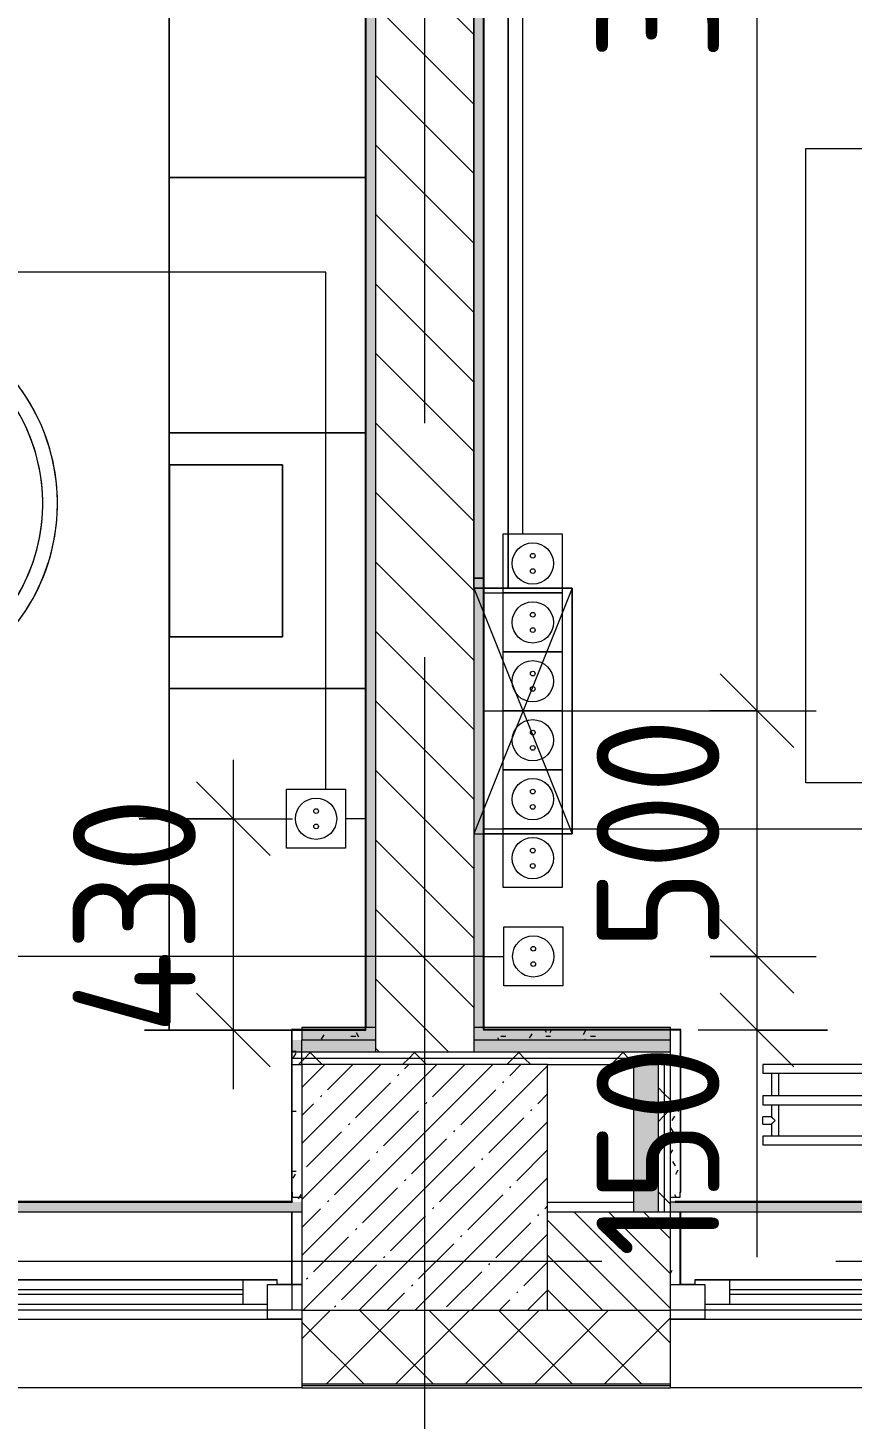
# Model space of a CAD drawing. Header units: millimetres. Extents: x 35147 to 231677, y -8553 to 29000.
# Drawn here: x 55852 to 57530, y -322 to 2509 of the extents above; entities that cross this region are included whole.
import ezdxf

# ---------------------------------------------------------------- set-up
doc = ezdxf.new("R2010")
doc.units = ezdxf.units.MM
doc.linetypes.add('Осевая', pattern=[3175, 635, -476.25, 1587.5, -476.25])
for name, color, linetype, lineweight in [('A-ANNO-DIMS', 7, 'Continuous', 9), ('A-ANNO-DIMS-100', 7, 'Continuous', 9), ('A-DETL-GENF', 7, 'Continuous', 9), ('A-GLAZ', 7, 'Continuous', 9), ('A-GLAZ-1', 7, 'Continuous', 13), ('A-WALL', 7, 'Continuous', 9), ('E-ELEC-FIXT-IDEN', 7, 'Continuous', 9), ('I-FURN', 7, 'Continuous', 9), ('I-WALL', 7, 'Continuous', 9), ('M-EQPM', 7, 'Continuous', 9), ('S-COLS', 7, 'Continuous', 9), ('Оси', 7, 'Continuous', 9), ('Оси-2', 7, 'Осевая', 9), ('Электрические приборы', 7, 'Continuous', 9)]:
    doc.layers.add(name, color=color, linetype=linetype, lineweight=lineweight)
for name, color, linetype, lineweight, true_color in [('A-WALL-1', 7, 'Continuous', 9, 0x3c3c3c), ('A-WALL-FNSH-1', 7, 'Continuous', 9, 0x3c3c3c), ('I-FURN-1', 7, 'Continuous', 9, 0xf0f0f0), ('Оси розеток', 7, 'Continuous', 9, 0xff1e23)]:
    doc.layers.add(name, color=color, linetype=linetype, lineweight=lineweight, true_color=true_color)
doc.styles.add('ISOCPEUR', font='isocpeur.ttf', dxfattribs={"width": 0.9, "height": 250})
doc.dimstyles.new('ISO-2_5_0_9К_БОЛЬШОЙ', dxfattribs={"dimscale": 304.8, "dimtxt": 248.995294, "dimasz": 0.492126, "dimexe": 0.393701, "dimexo": 0.984252, "dimgap": 0, "dimtad": 1, "dimdec": 0, "dimrnd": 10, "dimzin": 0, "dimdsep": 46, "dimtxsty": 'ISOCPEUR', "dimblk1": 'OBLIQUE', "dimblk2": 'OBLIQUE', "dimsah": 1, "dimcen": 0.09, "dimdle": 0.393701, "dimazin": 0, "dimtfac": 1, "dimtdec": 4, "dimtix": 1, "dimtmove": 0, "dimatfit": 3, "dimfxl": 1, "dimtvp": 1, "dimtolj": 1, "dimtzin": 0, "dimarcsym": 2})
doc.dimstyles.new('ISO-2_5_0_9К_БОЛЬШОЙ_1', dxfattribs={"dimscale": 304.8, "dimtxt": 248.995294, "dimasz": 0.492126, "dimexe": 0.393701, "dimexo": 0.984252, "dimgap": 0, "dimtad": 1, "dimdec": 0, "dimrnd": 10, "dimzin": 0, "dimdsep": 46, "dimtxsty": 'ISOCPEUR', "dimblk1": 'OBLIQUE', "dimblk2": 'OBLIQUE', "dimsah": 1, "dimcen": 0.09, "dimdle": 0.393701, "dimazin": 0, "dimtfac": 1, "dimtdec": 4, "dimtix": 1, "dimtmove": 2, "dimatfit": 3, "dimfxl": 1, "dimtvp": 1, "dimtolj": 1, "dimtzin": 0, "dimarcsym": 2})
doc.dimstyles.new('ISO-2_5_0_9К_БОЛЬШОЙ_2', dxfattribs={"dimscale": 304.8, "dimtxt": 248.995294, "dimasz": 0.492126, "dimexe": 0.393701, "dimexo": 0.984252, "dimgap": 0, "dimtad": 1, "dimdec": 0, "dimrnd": 10, "dimzin": 0, "dimdsep": 46, "dimtxsty": 'ISOCPEUR', "dimblk1": 'OBLIQUE', "dimblk2": 'OBLIQUE', "dimsah": 1, "dimcen": 0.09, "dimdle": 0.393701, "dimazin": 0, "dimtfac": 1, "dimtdec": 4, "dimtix": 1, "dimtmove": 1, "dimatfit": 3, "dimfxl": 1, "dimtvp": 1, "dimtolj": 1, "dimtzin": 0, "dimarcsym": 2})
pattern_1 = [(0, (0, 0), (121.92, 30.48), [10.058, -81.382, 10.058, -81.382, -487.68]), (0, (0, 0), (121.92, 30.48), [-182.88, 10.058, -172.822, 10.058, -81.382, -213.36]), (0, (0, 0), (121.92, 30.48), [-457.2, 10.058, -50.902, 10.058, -142.342]), (120, (45.72, 15.24), (-87.356454, 90.345817), [10.058, -81.382, 10.058, -81.382, -487.68]), (120, (45.72, 15.24), (-87.356454, 90.345817), [-182.88, 10.058, -172.822, 10.058, -81.382, -213.36]), (120, (45.72, 15.24), (-87.356454, 90.345817), [-457.2, 10.058, -50.902, 10.058, -142.342]), (240, (60.96, 76.2), (-34.563546, -120.825817), [10.058, -81.382, 10.058, -81.382, -487.68]), (240, (60.96, 76.2), (-34.563546, -120.825817), [-182.88, 10.058, -172.822, 10.058, -81.382, -213.36]), (240, (60.96, 76.2), (-34.563546, -120.825817), [-457.2, 10.058, -50.902, 10.058, -142.342])]
pattern_2 = [(45, (0, 0), (-106.066, 106.066), []), (135, (0, 0), (-106.066, -106.066), [])]

# ---------------------------------------------------------------- blocks, each defined once
blk = doc.blocks.new('BSC_Колонна _Прямоугольная - 500х500-V17-План размещения напольных электротехнических лючков и розеток 2 этажа в осях 12-23')
at = {"layer": 'S-COLS'}
h = blk.add_hatch(dxfattribs=at)
h.set_pattern_fill('FP_28', color=256, style=0, pattern_type=2)
h.set_pattern_definition([(45, (-56660, -150), (-57.02463, 57.02463), []), (45, (-56602.975, -150), (-57.02463, 57.02463), [100.806, -20.161, 3.353, -16.808])])
h.paths.add_polyline_path([(-250, -250), (250, -250), (250, 250), (-250, 250), (-250, 184.8)])
for p, q in [((250, 250), (-250, 250)), ((-250, 250), (-250, -250)), ((250, -250), (250, 250)), ((-250, -250), (250, -250))]:
    blk.add_line(p, q, dxfattribs=at)
blk = doc.blocks.new('120_Окно_СКБ_1Ст - 120_Окно_СКБ_1Ст 900х2500_h_-20664874-План размещения напольных электротехнических лючков и розеток 2 этажа в осях 12-23')
at = {"layer": 'A-GLAZ'}
for p, q in [((450, -57), (-450, -57)), ((-330, -107), (330, -107)), ((-430, -127), (-400, -127)), ((330, -117), (-330, -117)), ((400, -127), (430, -127))]:
    blk.add_line(p, q, dxfattribs=at)
at = {"layer": 'A-GLAZ-1'}
for p, q in [((-450, -127), (-450, -57)), ((-450, -57), (-380, -57)), ((-380, -57), (-380, -127)), ((380, -127), (380, -57)), ((380, -57), (450, -57)), ((450, -57), (450, -127)), ((380, -87), (-380, -87)), ((-380, -87), (-380, -127)), ((-330, -137), (-330, -87)), ((330, -137), (330, -87)), ((380, -127), (380, -87)), ((-380, -127), (-450, -127)), ((-380, -127), (-400, -127)), ((-400, -127), (-400, -137)), ((-400, -137), (400, -137)), ((400, -137), (-400, -137)), ((450, -127), (380, -127)), ((400, -127), (380, -127)), ((400, -137), (400, -127))]:
    blk.add_line(p, q, dxfattribs=at)
blk = doc.blocks.new('120_Окно_СКБ_2Ст - 120_Окно_СКБ_2Ст 3100х2500 _мал_ створка слева-2_-V23-План размещения напольных электротехнических лючков и розеток 2 этажа в осях 12-23')
at = {"layer": 'A-GLAZ'}
for p, q in [((1550, -57), (-1550, -57)), ((-1430, -107), (-770, -107)), ((-600, -107), (1430, -107)), ((-1550, -127), (-1500, -127)), ((-770, -117), (-1430, -117)), ((-700, -127), (-670, -127)), ((1430, -117), (-600, -117)), ((1500, -127), (1530, -127))]:
    blk.add_line(p, q, dxfattribs=at)
at = {"layer": 'A-GLAZ-1'}
for p, q in [((-1550, -127), (-1550, -57)), ((-1550, -57), (-1480, -57)), ((-1480, -57), (-1480, -127)), ((-720, -127), (-720, -57)), ((-720, -57), (-650, -57)), ((-650, -57), (-650, -127)), ((1480, -127), (1480, -57)), ((1480, -57), (1550, -57)), ((1550, -57), (1550, -127)), ((-720, -87), (-1480, -87)), ((-1480, -87), (-1480, -127)), ((-1430, -137), (-1430, -87)), ((-770, -137), (-770, -87)), ((-720, -127), (-720, -87)), ((1480, -87), (-650, -87)), ((-650, -87), (-650, -127)), ((-600, -137), (-600, -87)), ((1430, -137), (1430, -87)), ((1480, -127), (1480, -87)), ((-1480, -127), (-1550, -127)), ((-1480, -127), (-1500, -127)), ((-1500, -127), (-1500, -137)), ((-1500, -137), (-700, -137)), ((-700, -137), (-1500, -137)), ((-650, -127), (-720, -127)), ((-700, -127), (-720, -127)), ((-700, -137), (-700, -127)), ((-650, -127), (-670, -127)), ((-670, -127), (-670, -137)), ((-670, -137), (1500, -137)), ((1500, -137), (-670, -137)), ((1550, -127), (1480, -127)), ((1500, -127), (1480, -127)), ((1500, -137), (1500, -127))]:
    blk.add_line(p, q, dxfattribs=at)
blk = doc.blocks.new('ПУФ - 1_53-V100-План размещения напольных электротехнических лючков и розеток 2 этажа в осях 12-23')
at = {"layer": 'I-FURN-1'}
for radius, start, end in [(400, 360, 180), (400, 0, 150), (370, 360, 180), (370, 10.5882, 105.8824), (370, 105.8824, 137.6471), (370, 137.6471, 180), (400, 150, 180), (370, 0, 10.5882), (400, 180, 360), (370, 180, 211.7647), (370, 180, 232.9412), (370, 232.9412, 360), (370, 328.2353, 360), (400, 180, 360), (370, 211.7647, 222.3529), (370, 317.6471, 328.2353), (370, 222.3529, 232.9412), (370, 307.0588, 317.6471), (370, 232.9412, 264.7059), (370, 275.2941, 307.0588), (370, 264.7059, 275.2941)]:
    blk.add_arc((0, 0), radius, start, end, dxfattribs=at)
blk = doc.blocks.new('Шкаф параметрический - 1_5а-V104-План размещения напольных электротехнических лючков и розеток 2 этажа в осях 12-23')
at = {"layer": 'I-FURN-1'}
for p, q in [((0, 0), (500, 200)), ((0, 200), (500, 0)), ((500, 200), (0, 200)), ((0, 200), (0, 19.4)), ((0, 69.9), (0, 200)), ((0, 200), (500, 200)), ((500, 0), (500, 200)), ((500, 200), (500, 20)), ((0, 20), (0, 69.9)), ((0, 19.4), (0, 0)), ((0, 0), (500, 0))]:
    blk.add_line(p, q, dxfattribs=at)
blk = doc.blocks.new('Зеркало обычное - Доска-32858947-План размещения напольных электротехнических лючков и розеток 2 этажа в осях 12-23')
at = {"layer": 'I-FURN'}
h = blk.add_hatch(dxfattribs=at)
h.set_pattern_fill('FP_59', color=256, style=0, pattern_type=2)
h.set_pattern_definition([(45, (50, 50), (-199.9995, 0), [141.421, -141.421]), (45, (100, 50), (-199.9995, 0), [70.711, -212.132]), (45, (50, 100), (-199.9995, 0), [70.711, -212.132])])
h.paths.add_polyline_path([(-2005, 40), (2005, 40), (2005, 60), (-2005, 60)])
at = {"layer": 'I-FURN-1'}
for p, q in [((2025, 60), (-2025, 60)), ((-2025, 60), (-2025, 40)), ((2005, 60), (-2005, 60)), ((-2005, 60), (-2005, 40)), ((2005, 60), (-2005, 60)), ((-2005, 40), (-2005, 60)), ((-2025, 40), (2025, 40)), ((-2005, 40), (2005, 40)), ((-2005, 40), (2005, 40))]:
    blk.add_line(p, q, dxfattribs=at)
blk = doc.blocks.new('Блок Розеток и Выключателей - Блок Розеток и Выключателей_SK1-27362739-План размещения напольных электротехнических лючков и розеток 2 этажа в осях 12-23')
at = {"layer": 'A-DETL-GENF'}
for p, q in [((-60, -40), (60, -40)), ((-60, -160), (-60, -40)), ((60, -40), (60, -160)), ((60, -160), (-60, -160))]:
    blk.add_line(p, q, dxfattribs=at)
for centre, radius in [((0, -100), 42), ((-15.6, -100), 4.8), ((15.6, -100), 4.8)]:
    blk.add_circle(centre, radius, dxfattribs=at)
at = {"layer": 'Оси розеток'}
blk.add_line((0, 0), (0, -40), dxfattribs=at)
blk = doc.blocks.new('Блок Розеток и Выключателей - Блок Розеток и Выключателей_SK1-V149-План размещения напольных электротехнических лючков и розеток 2 этажа в осях 12-23')
at = {"layer": 'A-DETL-GENF'}
for p, q in [((-120, -40), (-10.3, -40)), ((-120, -160), (-120, -40)), ((-10.3, -40), (0, -40)), ((0, -40), (120, -40)), ((0, -160), (0, -40)), ((0, -40), (0, -160)), ((120, -40), (120, -160)), ((-10.3, -160), (-120, -160)), ((0, -160), (-10.3, -160)), ((120, -160), (0, -160))]:
    blk.add_line(p, q, dxfattribs=at)
for centre, radius in [((-60, -100), 42), ((60, -100), 42), ((-75.6, -100), 4.8), ((-44.4, -100), 4.8), ((44.4, -100), 4.8), ((75.6, -100), 4.8)]:
    blk.add_circle(centre, radius, dxfattribs=at)
at = {"layer": 'Оси розеток'}
blk.add_line((0, 0), (0, -40), dxfattribs=at)
blk = doc.blocks.new('Блок Розеток и Выключателей - Блок Розеток и Выключателей_SK1-27368977-План размещения напольных электротехнических лючков и розеток 2 этажа в осях 12-23')
at = {"layer": 'A-DETL-GENF'}
for p, q in [((-120, -40), (0, -40)), ((-120, -160), (-120, -40)), ((0, -40), (120, -40)), ((0, -160), (0, -40)), ((0, -40), (0, -160)), ((120, -40), (120, -160)), ((0, -160), (-120, -160)), ((120, -160), (0, -160))]:
    blk.add_line(p, q, dxfattribs=at)
for centre, radius in [((-60, -100), 42), ((60, -100), 42), ((-75.6, -100), 4.8), ((-44.4, -100), 4.8), ((44.4, -100), 4.8), ((75.6, -100), 4.8)]:
    blk.add_circle(centre, radius, dxfattribs=at)
at = {"layer": 'Оси розеток'}
blk.add_line((0, 0), (0, -40), dxfattribs=at)
blk = doc.blocks.new('Блок Розеток и Выключателей - Блок Розеток и Выключателей_SK1-V150-План размещения напольных электротехнических лючков и розеток 2 этажа в осях 12-23')
at = {"layer": 'A-DETL-GENF'}
for p, q in [((-120, -40), (0, -40)), ((-120, -160), (-120, -40)), ((0, -40), (10, -40)), ((0, -160), (0, -40)), ((0, -40), (0, -160)), ((10, -40), (120, -40)), ((120, -40), (120, -160)), ((0, -160), (-120, -160)), ((10, -160), (0, -160)), ((120, -160), (10, -160))]:
    blk.add_line(p, q, dxfattribs=at)
for centre, radius in [((-60, -100), 42), ((60, -100), 42), ((-75.6, -100), 4.8), ((-44.4, -100), 4.8), ((44.4, -100), 4.8), ((75.6, -100), 4.8)]:
    blk.add_circle(centre, radius, dxfattribs=at)
at = {"layer": 'Оси розеток'}
blk.add_line((0, 0), (0, -40), dxfattribs=at)
blk = doc.blocks.new('radiator_prado_classic_z_tip_30_po exemplyaru - Classic Z Тип 30-500-30677900-План размещения напольных электротехнических лючков и розеток 2 этажа в осях 12-23')
at = {"layer": 'M-EQPM'}
for p, q in [((0, 228), (0, 210)), ((700, 228), (0, 228)), ((700, 210), (700, 228)), ((0, 210), (700, 210)), ((17.5, 210), (17.5, 164)), ((32.5, 164), (32.5, 210)), ((667.5, 210), (667.5, 164)), ((682.5, 164), (682.5, 210)), ((700, 164), (0, 164)), ((0, 164), (0, 146)), ((0, 146), (700, 146)), ((17.5, 146), (17.5, 121.5)), ((32.5, 82), (32.5, 146)), ((667.5, 146), (667.5, 82)), ((682.5, 121.5), (682.5, 146)), ((700, 146), (700, 164)), ((17.5, 121.5), (0, 121.5)), ((17.5, 121.5), (0, 121.5)), ((0, 121.5), (0, 121.2)), ((0, 106.5), (0, 121.5)), ((0, 121.2), (0, 121.2)), ((700, 121.5), (682.5, 121.5)), ((700, 121.5), (682.5, 121.5)), ((700, 121.5), (700, 106.5)), ((700, 121.2), (700, 121.5)), ((700, 121.5), (700, 121.2)), ((700, 121.2), (700, 121.5)), ((0, 106.8), (0, 106.5)), ((0, 106.8), (0, 106.8)), ((0, 106.5), (17.5, 106.5)), ((0, 106.5), (17.5, 106.5)), ((17.5, 106.5), (17.5, 82)), ((682.5, 82), (682.5, 106.5)), ((682.5, 106.5), (700, 106.5)), ((682.5, 106.5), (700, 106.5)), ((700, 106.5), (700, 106.8)), ((700, 106.8), (700, 106.5)), ((700, 106.5), (700, 106.8)), ((700, 82), (0, 82)), ((0, 82), (0, 64)), ((700, 64), (0, 64)), ((700, 64), (700, 82))]:
    blk.add_line(p, q, dxfattribs=at)
for points, knots in [([(25, 114), (24.5, 114.5), (23.6, 115.4), (22.4, 116.6), (21.6, 117.4), (21.1, 117.9), (20.8, 118.2), (20.5, 118.5), (20.2, 118.8), (19.8, 119.1), (19.6, 119.4), (19.3, 119.7), (19, 120), (18.7, 120.3), (18.5, 120.5), (18.3, 120.7), (18.1, 120.9), (17.9, 121.1), (17.8, 121.2), (17.7, 121.3), (17.5, 121.5), (17.5, 121.5), (17.5, 121.5)], [0, 0, 0, 0, 0.142857, 0.285714, 0.357143, 0.392857, 0.428571, 0.464286, 0.5, 0.535714, 0.571429, 0.607143, 0.642857, 0.678571, 0.714286, 0.75, 0.785714, 0.821429, 0.857143, 0.892857, 0.928571, 1, 1, 1, 1]), ([(17.5, 106.5), (17.5, 106.5), (17.5, 106.5), (17.7, 106.7), (17.8, 106.8), (17.9, 106.9), (18.1, 107.1), (18.3, 107.3), (18.5, 107.5), (18.7, 107.7), (19, 108), (19.3, 108.3), (19.6, 108.6), (19.8, 108.9), (20.3, 109.3), (20.7, 109.7), (21.1, 110.1), (21.6, 110.6), (22.4, 111.4), (23.6, 112.6), (24.5, 113.5), (25, 114)], [0, 0, 0, 0, 0.071429, 0.107143, 0.142857, 0.178571, 0.214286, 0.25, 0.285714, 0.321429, 0.357143, 0.392857, 0.428571, 0.464286, 0.5, 0.571429, 0.607143, 0.642857, 0.714286, 0.857143, 1, 1, 1, 1]), ([(675, 114), (675.5, 114.5), (676.4, 115.4), (677.6, 116.6), (678.4, 117.4), (678.9, 117.9), (679.2, 118.2), (679.5, 118.5), (679.8, 118.8), (680.1, 119.2), (680.4, 119.4), (680.7, 119.7), (681, 120), (681.3, 120.3), (681.5, 120.5), (681.7, 120.7), (681.9, 120.9), (682.1, 121.1), (682.2, 121.2), (682.3, 121.3), (682.5, 121.5), (682.5, 121.5), (682.5, 121.5)], [0, 0, 0, 0, 0.142857, 0.285714, 0.357143, 0.392857, 0.428571, 0.464286, 0.5, 0.535714, 0.571429, 0.607143, 0.642857, 0.678571, 0.714286, 0.75, 0.785714, 0.821429, 0.857143, 0.892857, 0.928571, 1, 1, 1, 1]), ([(682.5, 106.5), (682.5, 106.5), (682.5, 106.5), (682.3, 106.7), (682.2, 106.8), (682.1, 106.9), (681.9, 107.1), (681.7, 107.3), (681.5, 107.5), (681.3, 107.7), (681, 108), (680.7, 108.3), (680.4, 108.6), (680.1, 108.8), (679.7, 109.3), (679.3, 109.7), (678.9, 110.1), (678.4, 110.6), (677.6, 111.4), (676.4, 112.6), (675.5, 113.5), (675, 114)], [0, 0, 0, 0, 0.071429, 0.107143, 0.142857, 0.178571, 0.214286, 0.25, 0.285714, 0.321429, 0.357143, 0.392857, 0.428571, 0.464286, 0.5, 0.571429, 0.607143, 0.642857, 0.714286, 0.857143, 1, 1, 1, 1])]:
    blk.add_open_spline(points, degree=3, knots=knots, dxfattribs=at)
blk = doc.blocks.new('шкаф 1_112 - шкаф 1_112-V188-План размещения напольных электротехнических лючков и розеток 2 этажа в осях 12-23')
at = {"layer": 'I-FURN-1'}
for p, q in [((-400, 6070), (-400, 0)), ((0, 5), (0, 6070)), ((-400, 2255), (-400, 1735)), ((-400, 1735), (-400, 2255)), ((0, 1735), (0, 2255)), ((0, 2255), (0, 1735)), ((0, 1735), (-400, 1735)), ((-400, 1735), (0, 1735)), ((0, 1735), (-400, 1735)), ((0, 1735), (-400, 1735)), ((-400, 1735), (-400, 1215)), ((-400, 1215), (-400, 1735)), ((-400, 1735), (0, 1735)), ((0, 1215), (0, 1735)), ((0, 1735), (0, 1215)), ((0, 1215), (-400, 1215)), ((0, 1215), (-400, 1215)), ((-400, 1215), (-400, 695)), ((-400, 695), (-400, 1215)), ((-400, 1215), (0, 1215)), ((-400, 1215), (0, 1215)), ((0, 1215), (-400, 1215)), ((0, 695), (0, 1215)), ((0, 1215), (0, 695)), ((0, 695), (-400, 695)), ((-400, 695), (0, 695)), ((0, 695), (-400, 695)), ((0, 695), (-400, 695)), ((-400, 695), (-400, 0)), ((-400, 0), (-400, 695)), ((-400, 695), (0, 695)), ((0, 0), (0, 695)), ((0, 695), (0, 5)), ((-400, 0), (-150, 0)), ((-400, 0), (0, 0)), ((-150, 0), (-400, 0)), ((-150, 0), (-130, 0)), ((-130, 0), (-150, 0))]:
    blk.add_line(p, q, dxfattribs=at)
blk = doc.blocks.new('DIMBLOCK39-План размещения напольных электротехнических лючков и розеток 2 этажа в осях 12-23')
at = {"layer": 'A-ANNO-DIMS-100'}
for p, q in [((56270.7, 350), (56270.7, 1020)), ((56079, 900), (56390.7, 900)), ((56270.7, 900), (56079, 900)), ((56090, 470), (56390.7, 470)), ((56270.7, 470), (56090, 470))]:
    blk.add_line(p, q, dxfattribs=at)
at = {"layer": 'A-ANNO-DIMS-100', "lineweight": 20}
for p, q in [((56270.7, 900), (56195.7, 975)), ((56270.7, 900), (56345.7, 825)), ((56270.7, 470), (56195.7, 545)), ((56270.7, 470), (56345.7, 395))]:
    blk.add_line(p, q, dxfattribs=at)
at = {"layer": 'A-ANNO-DIMS-100', "color": 0, "insert": (55944.1, 461.9), "char_height": 250, "width": 597.589, "attachment_point": 1, "rotation": 90, "line_spacing_factor": 1.149209, "style": 'ISOCPEUR'}
blk.add_mtext('430', dxfattribs=at)
blk = doc.blocks.new('_Oblique')
at = {"color": 0, "linetype": 'ByBlock', "lineweight": -2}
blk.add_line((-0.5, -0.5), (0.5, 0.5), dxfattribs=at)
blk = doc.blocks.new('DIMBLOCK40-План размещения напольных электротехнических лючков и розеток 2 этажа в осях 12-23')
at = {"layer": 'A-ANNO-DIMS-100', "lineweight": 20}
for p, q in [((57336.4, 620), (57261.4, 695)), ((57336.4, 620), (57411.4, 545)), ((57336.4, 470), (57261.4, 545)), ((57336.4, 470), (57411.4, 395))]:
    blk.add_line(p, q, dxfattribs=at)
at = {"layer": 'A-ANNO-DIMS-100'}
for p, q in [((57241, 620), (57456.4, 620)), ((57336.4, 620), (57241, 620)), ((57336.4, 350), (57336.4, 620)), ((57336.4, 539.2), (57336.4, 545)), ((57336.4, 8.2), (57336.4, 539.2)), ((57480, 470), (57216.4, 470)), ((57336.4, 470), (57480, 470))]:
    blk.add_line(p, q, dxfattribs=at)
at = {"layer": 'A-ANNO-DIMS-100', "color": 0, "insert": (57009.8, 8.2), "char_height": 250, "width": 517.144, "attachment_point": 1, "rotation": 90, "line_spacing_factor": 1.149209, "style": 'ISOCPEUR'}
blk.add_mtext('150', dxfattribs=at)
blk = doc.blocks.new('DIMBLOCK41-План размещения напольных электротехнических лючков и розеток 2 этажа в осях 12-23')
at = {"layer": 'A-ANNO-DIMS-100', "lineweight": 20}
for p, q in [((57336.4, 1119.8), (57261.4, 1194.8)), ((57336.4, 1119.8), (57411.4, 1044.8)), ((57336.4, 620), (57261.4, 695)), ((57336.4, 620), (57411.4, 545))]:
    blk.add_line(p, q, dxfattribs=at)
at = {"layer": 'A-ANNO-DIMS-100'}
for p, q in [((57240, 1119.8), (57456.4, 1119.8)), ((57336.4, 1119.8), (57240, 1119.8)), ((57336.4, 620), (57336.4, 1119.8)), ((57241, 620), (57456.4, 620)), ((57336.4, 620), (57241, 620))]:
    blk.add_line(p, q, dxfattribs=at)
at = {"layer": 'A-ANNO-DIMS-100', "color": 0, "insert": (57009.8, 632.9), "char_height": 250, "width": 568.858, "attachment_point": 1, "rotation": 90, "line_spacing_factor": 1.149209, "style": 'ISOCPEUR'}
blk.add_mtext('500', dxfattribs=at)
blk = doc.blocks.new('DIMBLOCK42-План размещения напольных электротехнических лючков и розеток 2 этажа в осях 12-23')
at = {"layer": 'A-ANNO-DIMS-100'}
for p, q in [((57336.4, 1119.8), (57336.4, 4520)), ((57241, 4400), (57456.4, 4400)), ((57336.4, 4400), (57241, 4400)), ((57240, 1119.8), (57456.4, 1119.8)), ((57336.4, 1119.8), (57240, 1119.8))]:
    blk.add_line(p, q, dxfattribs=at)
at = {"layer": 'A-ANNO-DIMS-100', "lineweight": 20}
for p, q in [((57336.4, 4400), (57261.4, 4475)), ((57336.4, 4400), (57411.4, 4325)), ((57336.4, 1119.8), (57261.4, 1194.8)), ((57336.4, 1119.8), (57411.4, 1044.8))]:
    blk.add_line(p, q, dxfattribs=at)
at = {"layer": 'A-ANNO-DIMS-100', "color": 0, "insert": (57009.8, 2443.9), "char_height": 250, "width": 758.478, "attachment_point": 1, "rotation": 90, "line_spacing_factor": 1.149209, "style": 'ISOCPEUR'}
blk.add_mtext('3280', dxfattribs=at)

msp = doc.modelspace()

# ---------------------------------------------------------------- hatches: boundary and pattern name
at = {"layer": 'A-WALL'}
h = msp.add_hatch(dxfattribs=at)
h.set_pattern_fill('FP_20', color=256, style=0, pattern_type=2)
h.set_pattern_definition([(135, (0, 0), (-35.35534, -35.35534), [])])
h.paths.add_polyline_path([(56910, -100), (57160, -100), (57160, 100), (56910, 100)])
h.paths.add_polyline_path([(58810, -100), (58810, 100), (58060, 100), (58060, -100), (58656.4, -100)])
h = msp.add_hatch(dxfattribs=at)
h.set_pattern_fill('FP_21', color=256, style=0, pattern_type=2)
h.set_pattern_definition([(45, (0, 0), (-70.71068, 70.71068), []), (135, (0, 0), (-70.71068, -70.71068), [])])
h.paths.add_polyline_path([(75397.3, -250), (75700, -250), (75700, -100), (71560, -100), (71560, -250), (74669.4, -250)])
h.paths.add_polyline_path([(70302.2, -250), (70660, -250), (70660, -100), (67060, -100), (67060, -250), (69574.4, -250)])
h.paths.add_polyline_path([(65207.2, -250), (66160, -250), (66160, -100), (65160, -100), (65160, -250)])
h.paths.add_polyline_path([(61567.9, -250), (62060, -250), (62060, -100), (60910, -100), (60910, -250)])
h.paths.add_polyline_path([(58060, -250), (58810, -250), (58810, -100), (58060, -100), (58060, -244.2)])
h.paths.add_polyline_path([(56910, -250), (57160, -250), (57160, -100), (56410, -100), (56410, -250)])
h.paths.add_polyline_path([(52410, -250), (53310, -250), (53310, -100), (51910, -100), (51910, -250)])
h.paths.add_polyline_path([(47410, -250), (48810, -250), (48810, -100), (47410, -100), (47410, -244.2)])
h.paths.add_polyline_path([(43371.3, -250), (44036.3, -250), (44036.3, -100), (42660, -100), (42660, -250)])
h.paths.add_polyline_path([(44936.3, -250), (45310, -250), (45310, -100), (44936.3, -100), (44936.3, -244.2)])
h.paths.add_polyline_path([(39560, -250), (39560, -100), (38742.7, -100), (38742.7, -250), (39040, -250)])
at = {"layer": 'I-WALL'}
h = msp.add_hatch(dxfattribs=at)
h.set_pattern_fill('FP_19', color=256, style=0, pattern_type=2)
h.set_pattern_definition([(135, (0, 0), (-70.71068, -70.71068), [])])
h.paths.add_polyline_path([(56760, 425), (56760, 7400), (56560, 7400), (56560, 425)])
h = msp.add_hatch(dxfattribs=at)
h.set_pattern_fill('FP_58', color=256, style=0, pattern_type=2)
h.set_pattern_definition(pattern_1)
h.paths.add_polyline_path([(56780, 450), (56780, 7380), (56760, 7380), (56760, 450)])
h = msp.add_hatch(dxfattribs=at)
h.set_pattern_fill('FP_58', color=256, style=0, pattern_type=2)
h.set_pattern_definition(pattern_1)
h.paths.add_polyline_path([(56540, 470), (56560, 470), (56560, 7070), (56540, 7070), (56540, 471)])
for points in [[(56472.8, 425), (56560, 425), (56560, 475), (56410, 475), (56410, 450), (56390, 450), (56390, 425), (56410, 425)], [(57160, 425), (57160, 475), (56760, 475), (56760, 425), (57147.5, 425)], [(57135, 100), (57135, 400), (57085, 400), (57085, 100)]]:
    msp.add_hatch(color=256, dxfattribs=at).paths.add_polyline_path(points)
h = msp.add_hatch(dxfattribs=at)
h.set_pattern_fill('FP_58', color=256, style=0, pattern_type=2)
h.set_pattern_definition(pattern_1)
h.paths.add_polyline_path([(56560, 450), (56560, 470), (56390, 470), (56390, 450), (56540, 450)])
h = msp.add_hatch(dxfattribs=at)
h.set_pattern_fill('FP_58', color=256, style=0, pattern_type=2)
h.set_pattern_definition(pattern_1)
h.paths.add_polyline_path([(57160, 450), (57180, 450), (57180, 470), (56780, 470), (56780, 450), (56836.7, 450)])
h = msp.add_hatch(dxfattribs=at)
h.set_pattern_fill('FP_58', color=256, style=0, pattern_type=2)
h.set_pattern_definition(pattern_1)
h.paths.add_polyline_path([(56410, 130), (56410, 450), (56390, 450), (56390, 130)])
h = msp.add_hatch(dxfattribs=at)
h.set_pattern_fill('FP_60', color=256, style=0, pattern_type=2)
h.set_pattern_definition(pattern_2)
h.paths.add_polyline_path([(56390, 412.5), (56760, 412.5), (56760, 425), (56390, 425)])
h = msp.add_hatch(dxfattribs=at)
h.set_pattern_fill('FP_60', color=256, style=0, pattern_type=2)
h.set_pattern_definition(pattern_2)
h.paths.add_polyline_path([(57147.5, 412.5), (57147.5, 425), (56560, 425), (56560, 412.5), (57135, 412.5)])
h = msp.add_hatch(dxfattribs=at)
h.set_pattern_fill('FP_60', color=256, style=0, pattern_type=2)
h.set_pattern_definition(pattern_2)
h.paths.add_polyline_path([(57147.5, 100), (57160, 100), (57160, 425), (57147.5, 425), (57147.5, 334.8)])
h = msp.add_hatch(dxfattribs=at)
h.set_pattern_fill('FP_58', color=256, style=0, pattern_type=2)
h.set_pattern_definition(pattern_1)
h.paths.add_polyline_path([(57180, 130), (57180, 450), (57160, 450), (57160, 130)])
h = msp.add_hatch(dxfattribs=at)
h.set_pattern_fill('FP_60', color=256, style=0, pattern_type=2)
h.set_pattern_definition(pattern_2)
h.paths.add_polyline_path([(56390, 400), (56760, 400), (56760, 412.5), (56390, 412.5)])
h = msp.add_hatch(dxfattribs=at)
h.set_pattern_fill('FP_58', color=256, style=0, pattern_type=2)
h.set_pattern_definition(pattern_1)
h.paths.add_polyline_path([(56390, 120), (56410, 120), (56410, 400), (56390, 400), (56390, 121)])
h = msp.add_hatch(dxfattribs=at)
h.set_pattern_fill('FP_60', color=256, style=0, pattern_type=2)
h.set_pattern_definition(pattern_2)
h.paths.add_polyline_path([(56910, 400), (57135, 400), (57135, 412.5), (56560, 412.5), (56560, 400), (56836.7, 400)])
h = msp.add_hatch(dxfattribs=at)
h.set_pattern_fill('FP_60', color=256, style=0, pattern_type=2)
h.set_pattern_definition(pattern_2)
h.paths.add_polyline_path([(57135, 100), (57147.5, 100), (57147.5, 412.5), (57135, 412.5), (57135, 334.8)])
h = msp.add_hatch(dxfattribs=at)
h.set_pattern_fill('FP_58', color=256, style=0, pattern_type=2)
h.set_pattern_definition(pattern_1)
h.paths.add_polyline_path([(55563, 100), (56410, 100), (56410, 120), (52760, 120), (52760, 100), (55381, 100)])
h = msp.add_hatch(dxfattribs=at)
h.set_pattern_fill('FP_58', color=256, style=0, pattern_type=2)
h.set_pattern_definition(pattern_1)
h.paths.add_polyline_path([(59384.3, 100), (60900, 100), (60900, 120), (57160, 120), (57160, 100), (59202.3, 100)])
h = msp.add_hatch(dxfattribs=at)
h.set_pattern_fill('FP_58', color=256, style=0, pattern_type=2)
h.set_pattern_definition(pattern_1)
h.paths.add_polyline_path([(57180, -48), (57180, 100), (57160, 100), (57160, -48)])

# ---------------------------------------------------------------- linework, layer by layer
at = {"layer": 'A-WALL'}
for p, q in [((56560, 7400), (56560, 425)), ((56780, 471), (56780, 7380)), ((56540, 470), (56540, 7050)), ((56540, 470), (56390, 470)), ((57160, 425), (56390, 425)), ((57147.5, 412.5), (56390, 412.5)), ((56390, 400), (56410, 400)), ((57135, 400), (57135, 100)), ((57147.5, 412.5), (57147.5, 100)), ((52760, 120), (56390, 120)), ((56390, -100), (56390, -48)), ((56910, -100), (57160, -100)), ((56410, -250), (57160, -250)), ((56410, -253), (57160, -253)), ((56410, -258), (53310, -258)), ((58060, -258), (57160, -258))]:
    msp.add_line(p, q, dxfattribs=at)
at = {"layer": 'A-WALL-1'}
for p, q in [((56760, 7400), (56760, 425)), ((56560, 475), (56410, 475)), ((56410, 475), (56410, 450)), ((57160, 475), (56760, 475)), ((57180, 470), (56780, 470)), ((57160, -250), (57160, 475)), ((56410, 450), (56560, 450)), ((56410, 400), (56410, 450)), ((56760, 450), (57160, 450)), ((56910, 400), (57135, 400)), ((57085, 400), (57085, 100)), ((56390, 140.5), (56390, 130)), ((56390, 130), (56410, 130)), ((56390, 121), (56390, 120)), ((57160, 130), (57180, 130)), ((57170, 120), (57160, 120)), ((57180, 130), (57180, 140.5)), ((52420, 100), (56410, 100)), ((56910, 100), (60900, 100)), ((57180, -48), (57180, 100)), ((57160, -48), (57180, -48)), ((56410, -100), (56410, -250))]:
    msp.add_line(p, q, dxfattribs=at)
at = {"layer": 'A-WALL-FNSH-1'}
for p, q in [((56781, 471), (56781, 7379)), ((56539, 7049), (56539, 471.7)), ((56539, 471), (56389, 471)), ((56389, 470), (56389, 121)), ((56390, 470), (56389, 470)), ((56389, 470), (56389, 140.5)), ((56390, 121), (56390, 470)), ((56390, 140.5), (56390, 470)), ((56780, 471), (56780, 470)), ((57181, 471), (56781, 471)), ((57180, 470), (57180, 140.5)), ((57181, 140.5), (57181, 471)), ((56389, 121), (52800, 121)), ((56389, 140.5), (56390, 140.5)), ((60889, 121), (57170, 121)), ((57170, 121), (57170, 120)), ((57170, 120), (60900, 120)), ((57180, 140.5), (57181, 140.5)), ((56389, 100), (56389, -48)), ((56390, -48), (56390, 100)), ((57181, -48), (57181, 100)), ((56389, -48), (56390, -48)), ((57180, -48), (57181, -48)), ((56410, -250), (56410, -258)), ((57160, -258), (57160, -250)), ((56410, -258), (57160, -258))]:
    msp.add_line(p, q, dxfattribs=at)
at = {"layer": 'E-ELEC-FIXT-IDEN'}
for p, q in [((56860, 1479.5), (56860, 3352.2)), ((56459, 2012.3), (55789.3, 2012.3)), ((56459, 960), (56459, 2012.3)), ((57435.4, 1119.8), (57435.4, 1618.3)), ((56940, 1119.8), (57435.4, 1119.8)), ((56940, 879.8), (58899.4, 879.8)), ((56781, 620), (55789.3, 620))]:
    msp.add_line(p, q, dxfattribs=at)
at = {"layer": 'E-ELEC-FIXT-IDEN', "flags": 128}
msp.add_lwpolyline([(57435.4, 2263.8), (58748.7, 2263.8), (58748.7, 972.8), (57435.4, 972.8)], close=True, dxfattribs=at)
at = {"layer": 'I-FURN-1'}
for p, q in [((56829.9, 1369.5), (56829.9, 4377)), ((56829.9, 4377), (56829.9, 1369.5)), ((56370.8, 1620.5), (56140.8, 1620.5)), ((56140.8, 1620.5), (56140.8, 1270.5)), ((56140.8, 1270.5), (56140.8, 1620.5)), ((56140.8, 1620.5), (56370.8, 1620.5)), ((56370.8, 1270.5), (56370.8, 1620.5)), ((56370.8, 1620.5), (56370.8, 1270.5)), ((56780, 1369.5), (56829.9, 1369.5)), ((56829.9, 1369.5), (56780, 1369.5)), ((56140.8, 1270.5), (56370.8, 1270.5)), ((56370.8, 1270.5), (56140.8, 1270.5))]:
    msp.add_line(p, q, dxfattribs=at)
at = {"layer": 'I-WALL'}
for p, q in [((56910, 120), (57085, 120)), ((56410, -48), (56390, -48)), ((56410, -100), (53310, -100)), ((58060, -100), (57160, -100))]:
    msp.add_line(p, q, dxfattribs=at)
at = {"layer": 'Оси'}
msp.add_line((56660, -1906.3), (56660, 593.7), dxfattribs=at)
at = {"layer": 'Оси-2'}
for p, q in [((56660, 593.7), (56660, 24898.1)), ((38446.8, 0), (82200, 0))]:
    msp.add_line(p, q, dxfattribs=at)

# ---------------------------------------------------------------- block references
at = {"layer": 'A-GLAZ', "rotation": 180}
for name, p in [('120_Окно_СКБ_2Ст - 120_Окно_СКБ_2Ст 3100х2500 _мал_ створка слева-2_-V23-План размещения напольных электротехнических лючков и розеток 2 этажа в осях 12-23', (54860, -175)), ('120_Окно_СКБ_1Ст - 120_Окно_СКБ_1Ст 900х2500_h_-20664874-План размещения напольных электротехнических лючков и розеток 2 этажа в осях 12-23', (57610, -175))]:
    msp.add_blockref(name, p, dxfattribs=at)
at = {"layer": 'I-FURN-1'}
msp.add_blockref('шкаф 1_112 - шкаф 1_112-V188-План размещения напольных электротехнических лючков и розеток 2 этажа в осях 12-23', (56540, 470), dxfattribs=at)
for name, p, rotation in [('Зеркало обычное - Доска-32858947-План размещения напольных электротехнических лючков и розеток 2 этажа в осях 12-23', (56819.4, 3394.5), 89.9999999999998), ('ПУФ - 1_53-V100-План размещения напольных электротехнических лючков и розеток 2 этажа в осях 12-23', (55512.6, 1541.6), 233.3350386201596), ('Шкаф параметрический - 1_5а-V104-План размещения напольных электротехнических лючков и розеток 2 этажа в осях 12-23', (56760, 1369.5), 269.9999999999998)]:
    msp.add_blockref(name, p, dxfattribs=dict(at, rotation=rotation))
at = {"layer": 'M-EQPM'}
msp.add_blockref('radiator_prado_classic_z_tip_30_po exemplyaru - Classic Z Тип 30-500-30677900-План размещения напольных электротехнических лючков и розеток 2 этажа в осях 12-23', (57348.1, 172), dxfattribs=at)
at = {"layer": 'S-COLS'}
msp.add_blockref('BSC_Колонна _Прямоугольная - 500х500-V17-План размещения напольных электротехнических лючков и розеток 2 этажа в осях 12-23', (56660, 150), dxfattribs=at)
at = {"layer": 'Электрические приборы'}
for name, p, rotation in [('Блок Розеток и Выключателей - Блок Розеток и Выключателей_SK1-V150-План размещения напольных электротехнических лючков и розеток 2 этажа в осях 12-23', (56780, 1359.5), 89.9999999999999), ('Блок Розеток и Выключателей - Блок Розеток и Выключателей_SK1-27368977-План размещения напольных электротехнических лючков и розеток 2 этажа в осях 12-23', (56780, 1119.8), 89.9999999999999), ('Блок Розеток и Выключателей - Блок Розеток и Выключателей_SK1-V149-План размещения напольных электротехнических лючков и розеток 2 этажа в осях 12-23', (56780, 879.8), 89.9999999999999), ('Блок Розеток и Выключателей - Блок Розеток и Выключателей_SK1-27362739-План размещения напольных электротехнических лючков и розеток 2 этажа в осях 12-23', (56539, 900), 269.9999999999997), ('Блок Розеток и Выключателей - Блок Розеток и Выключателей_SK1-27362739-План размещения напольных электротехнических лючков и розеток 2 этажа в осях 12-23', (56781, 620), 89.9999999999999)]:
    msp.add_blockref(name, p, dxfattribs=dict(at, rotation=rotation))

# ---------------------------------------------------------------- dimensions: what is measured, and where the dimension line sits
at = {"layer": 'A-ANNO-DIMS'}
for base, p1, p2, override, picture, middle in [((57336.4, 4400), (56940, 1119.8), (56941, 4400), {"dimpost": '<>', "dimfxl": 3280.204302}, 'DIMBLOCK42-План размещения напольных электротехнических лючков и розеток 2 этажа в осях 12-23', (57211.4, 2759.9)), ((57336.4, 1119.8), (56941, 620), (56940, 1119.8), {"dimpost": '<>', "dimfxl": 499.796851}, 'DIMBLOCK41-План размещения напольных электротехнических лючков и розеток 2 этажа в осях 12-23', (57211.4, 869.9))]:
    dim = msp.add_linear_dim(base=base, p1=p1, p2=p2, angle=90, dimstyle='ISO-2_5_0_9К_БОЛЬШОЙ', override=override, dxfattribs=at)
    dim.commit()
    dim.dimension.update_dxf_attribs({"geometry": picture, "text_midpoint": middle})
for base, p1, p2, dimstyle, override, picture, middle in [((56270.7, 900), (56390, 470), (56379, 900), 'ISO-2_5_0_9К_БОЛЬШОЙ_1', {"dimpost": '<>', "dimfxl": 430.144016}, 'DIMBLOCK39-План размещения напольных электротехнических лючков и розеток 2 этажа в осях 12-23', (56110.8, 760.7)), ((57336.4, 620), (57180, 470), (56941, 620), 'ISO-2_5_0_9К_БОЛЬШОЙ_2', {"dimpost": '<>', "dimfxl": 282.173728}, 'DIMBLOCK40-План размещения напольных электротехнических лючков и розеток 2 этажа в осях 12-23', (57176.4, 266.8))]:
    dim = msp.add_linear_dim(base=base, p1=p1, p2=p2, angle=90, dimstyle=dimstyle, override=override, dxfattribs=at)
    dim.commit()
    dim.dimension.update_dxf_attribs({"geometry": picture, "text_midpoint": middle, "dimtype": 160, "text_rotation": 90})

doc.saveas('drawing.dxf')
